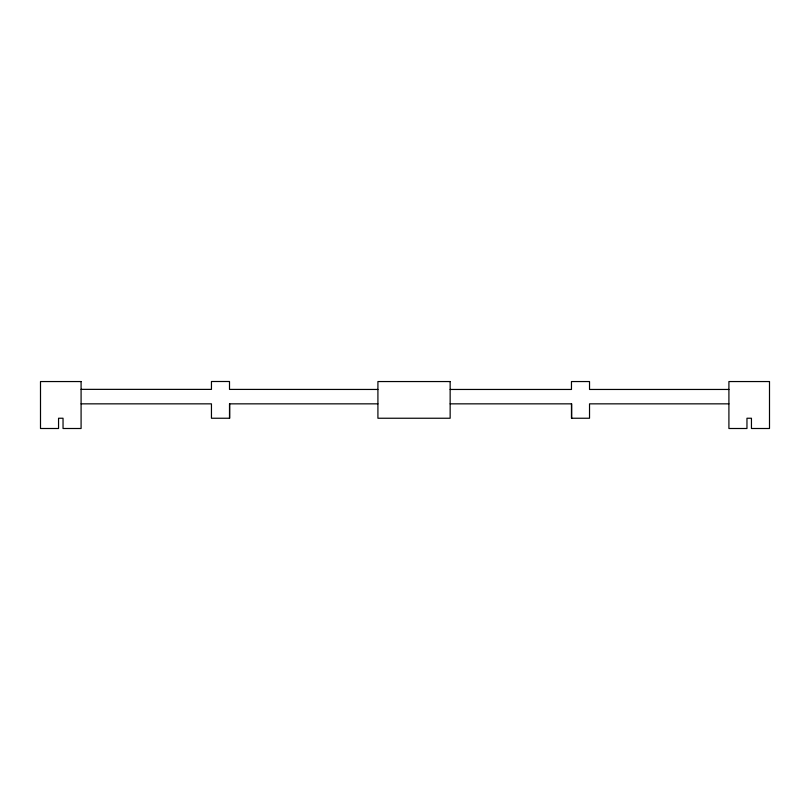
<?xml version="1.0" encoding="UTF-8"?>
<svg xmlns="http://www.w3.org/2000/svg" width="810" height="810" viewBox="0 0 810 810"><rect width="100%" height="100%" fill="white"/><g stroke="black" fill="none" stroke-linecap="round" stroke-linejoin="round"><path stroke-width="1.21" d="M81.091 389.357L211.451 389.397L211.451 381.5L229.503 381.5L229.503 389.408L377.916 389.458M450.147 389.458L571.465 389.458L571.465 381.55L589.528 381.55L589.528 389.458L728.909 389.458M81.091 403.846L211.451 403.846L211.451 418.243L229.675 418.243L229.675 403.846M377.916 403.846L229.503 403.846L229.503 418.243M450.147 403.846L571.678 403.846L571.678 418.243M728.909 403.846L589.528 403.846L589.528 418.243L571.465 418.243L571.465 403.846M81.091 381.55L40.5 381.55L40.5 428.5L58.553 428.5L58.553 418.243L63.038 418.243L63.038 428.5L81.091 428.5L81.091 381.55M450.147 381.55L377.916 381.55L377.916 418.243L450.147 418.243L450.147 381.55M769.5 381.55L728.909 381.55L728.909 428.5L746.962 428.5L746.962 418.243L751.447 418.243L751.447 428.5L769.5 428.5L769.5 381.55"/></g></svg>
